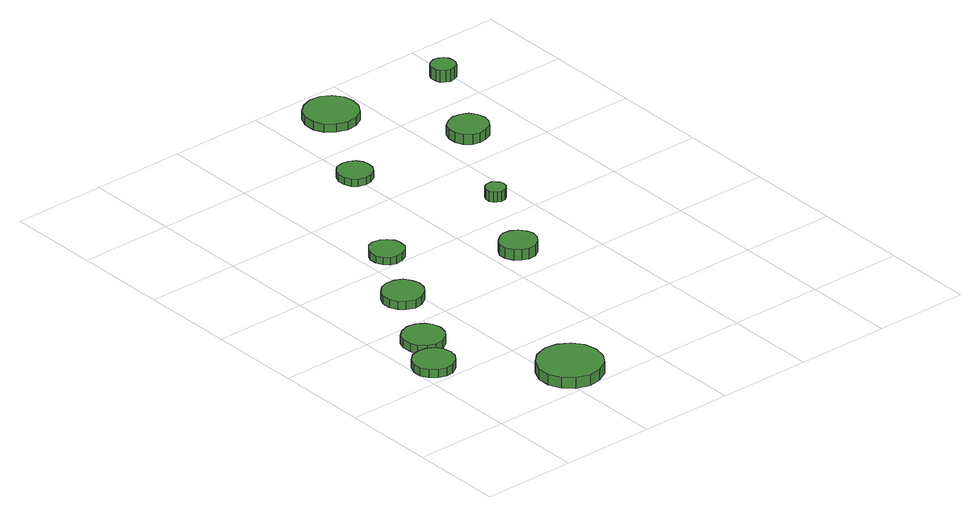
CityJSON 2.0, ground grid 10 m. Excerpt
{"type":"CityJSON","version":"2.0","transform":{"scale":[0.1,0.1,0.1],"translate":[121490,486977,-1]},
"CityObjects":{
"tree1":{"type":"SolitaryVegetationObject","attributes":{"function":"something"},"geometry":[{"type":"MultiSurface","lod":"1","boundaries":[[[0,1,2,3,4,5,6,7,8,9,10,11,12,13,14]],[[15,16,17,18,19,20,21,22,23,24,25,26,27,28,29]],[[0,29,28,1]],[[1,28,27,2]],[[2,27,26,3]],[[3,26,25,4]],[[4,25,24,5]],[[5,24,23,6]],[[6,23,22,7]],[[7,22,21,8]],[[8,21,20,9]],[[9,20,19,10]],[[10,19,18,11]],[[11,18,17,12]],[[12,17,16,13]],[[13,16,15,14]],[[14,15,29,0]]]}]},
"tree2":{"type":"SolitaryVegetationObject","attributes":{"function":"something"},"geometry":[{"type":"MultiSurface","lod":"1","boundaries":[[[30,31,32,33,34,35,36,37,38,39,40,41,42,43,44]],[[45,46,47,48,49,50,51,52,53,54,55,56,57,58,59]],[[30,59,58,31]],[[31,58,57,32]],[[32,57,56,33]],[[33,56,55,34]],[[34,55,54,35]],[[35,54,53,36]],[[36,53,52,37]],[[37,52,51,38]],[[38,51,50,39]],[[39,50,49,40]],[[40,49,48,41]],[[41,48,47,42]],[[42,47,46,43]],[[43,46,45,44]],[[44,45,59,30]]]}]},
"tree3":{"type":"SolitaryVegetationObject","attributes":{"function":"something"},"geometry":[{"type":"MultiSurface","lod":"1","boundaries":[[[60,61,62,63,64,65,66,67,68,69,70,71,72,73,74]],[[75,76,77,78,79,80,81,82,83,84,85,86,87,88,89]],[[60,89,88,61]],[[61,88,87,62]],[[62,87,86,63]],[[63,86,85,64]],[[64,85,84,65]],[[65,84,83,66]],[[66,83,82,67]],[[67,82,81,68]],[[68,81,80,69]],[[69,80,79,70]],[[70,79,78,71]],[[71,78,77,72]],[[72,77,76,73]],[[73,76,75,74]],[[74,75,89,60]]]}]},
"tree4":{"type":"SolitaryVegetationObject","attributes":{"function":"something"},"geometry":[{"type":"MultiSurface","lod":"1","boundaries":[[[90,91,92,93,94,95,96,97,98,99,100,101,102,103,104]],[[105,106,107,108,109,110,111,112,113,114,115,116,117,118,119]],[[90,119,118,91]],[[91,118,117,92]],[[92,117,116,93]],[[93,116,115,94]],[[94,115,114,95]],[[95,114,113,96]],[[96,113,112,97]],[[97,112,111,98]],[[98,111,110,99]],[[99,110,109,100]],[[100,109,108,101]],[[101,108,107,102]],[[102,107,106,103]],[[103,106,105,104]],[[104,105,119,90]]]}]},
"tree5":{"type":"SolitaryVegetationObject","attributes":{"function":"something"},"geometry":[{"type":"MultiSurface","lod":"1","boundaries":[[[120,121,122,123,124,125,126,127,128,129,130,131,132,133,134]],[[135,136,137,138,139,140,141,142,143,144,145,146,147,148,149]],[[120,149,148,121]],[[121,148,147,122]],[[122,147,146,123]],[[123,146,145,124]],[[124,145,144,125]],[[125,144,143,126]],[[126,143,142,127]],[[127,142,141,128]],[[128,141,140,129]],[[129,140,139,130]],[[130,139,138,131]],[[131,138,137,132]],[[132,137,136,133]],[[133,136,135,134]],[[134,135,149,120]]]}]},
"tree6":{"type":"SolitaryVegetationObject","attributes":{"function":"something"},"geometry":[{"type":"MultiSurface","lod":"1","boundaries":[[[150,151,152,153,154,155,156,157,158,159,160,161,162,163,164]],[[165,166,167,168,169,170,171,172,173,174,175,176,177,178,179]],[[150,179,178,151]],[[151,178,177,152]],[[152,177,176,153]],[[153,176,175,154]],[[154,175,174,155]],[[155,174,173,156]],[[156,173,172,157]],[[157,172,171,158]],[[158,171,170,159]],[[159,170,169,160]],[[160,169,168,161]],[[161,168,167,162]],[[162,167,166,163]],[[163,166,165,164]],[[164,165,179,150]]]}]},
"tree7":{"type":"SolitaryVegetationObject","attributes":{"function":"something"},"geometry":[{"type":"MultiSurface","lod":"1","boundaries":[[[180,181,182,183,184,185,186,187,188,189,190,191,192,193,194]],[[195,196,197,198,199,200,201,202,203,204,205,206,207,208,209]],[[180,209,208,181]],[[181,208,207,182]],[[182,207,206,183]],[[183,206,205,184]],[[184,205,204,185]],[[185,204,203,186]],[[186,203,202,187]],[[187,202,201,188]],[[188,201,200,189]],[[189,200,199,190]],[[190,199,198,191]],[[191,198,197,192]],[[192,197,196,193]],[[193,196,195,194]],[[194,195,209,180]]]}]},
"tree8":{"type":"SolitaryVegetationObject","attributes":{"function":"something"},"geometry":[{"type":"MultiSurface","lod":"1","boundaries":[[[210,211,212,213,214,215,216,217,218,219,220,221,222,223,224]],[[225,226,227,228,229,230,231,232,233,234,235,236,237,238,239]],[[210,239,238,211]],[[211,238,237,212]],[[212,237,236,213]],[[213,236,235,214]],[[214,235,234,215]],[[215,234,233,216]],[[216,233,232,217]],[[217,232,231,218]],[[218,231,230,219]],[[219,230,229,220]],[[220,229,228,221]],[[221,228,227,222]],[[222,227,226,223]],[[223,226,225,224]],[[224,225,239,210]]]}]},
"tree9":{"type":"SolitaryVegetationObject","attributes":{"function":"something"},"geometry":[{"type":"MultiSurface","lod":"1","boundaries":[[[240,241,242,243,244,245,246,247,248,249,250,251,252,253,254]],[[255,256,257,258,259,260,261,262,263,264,265,266,267,268,269]],[[240,269,268,241]],[[241,268,267,242]],[[242,267,266,243]],[[243,266,265,244]],[[244,265,264,245]],[[245,264,263,246]],[[246,263,262,247]],[[247,262,261,248]],[[248,261,260,249]],[[249,260,259,250]],[[250,259,258,251]],[[251,258,257,252]],[[252,257,256,253]],[[253,256,255,254]],[[254,255,269,240]]]}]},
"tree10":{"type":"SolitaryVegetationObject","attributes":{"function":"something"},"geometry":[{"type":"MultiSurface","lod":"1","boundaries":[[[270,271,272,273,274,275,276,277,278,279,280,281,282,283,284]],[[285,286,287,288,289,290,291,292,293,294,295,296,297,298,299]],[[270,299,298,271]],[[271,298,297,272]],[[272,297,296,273]],[[273,296,295,274]],[[274,295,294,275]],[[275,294,293,276]],[[276,293,292,277]],[[277,292,291,278]],[[278,291,290,279]],[[279,290,289,280]],[[280,289,288,281]],[[281,288,287,282]],[[282,287,286,283]],[[283,286,285,284]],[[284,285,299,270]]]}]},
"tree11":{"type":"SolitaryVegetationObject","attributes":{"function":"something"},"geometry":[{"type":"MultiSurface","lod":"1","boundaries":[[[300,301,302,303,304,305,306,307,308,309,310,311,312,313,314]],[[315,316,317,318,319,320,321,322,323,324,325,326,327,328,329]],[[300,329,328,301]],[[301,328,327,302]],[[302,327,326,303]],[[303,326,325,304]],[[304,325,324,305]],[[305,324,323,306]],[[306,323,322,307]],[[307,322,321,308]],[[308,321,320,309]],[[309,320,319,310]],[[310,319,318,311]],[[311,318,317,312]],[[312,317,316,313]],[[313,316,315,314]],[[314,315,329,300]]]}]}
},
"vertices":[
[44,126,15],[42,135,15],[37,142,15],[29,146,15],[20,147,15],[12,145,15],[5,139,15],[1,130,15],[1,121,15],[5,113,15],[12,107,15],[20,104,15],[29,105,15],[37,110,15],[42,117,15],[42,117,6],[37,110,6],[29,105,6],[20,104,6],[12,107,6],[5,113,6],[1,121,6],[1,130,6],[5,139,6],[12,145,6],[20,147,6],[29,146,6],[37,142,6],[42,135,6],[44,126,6],
[67,168,15],[65,177,15],[60,184,15],[52,189,15],[43,190,15],[34,187,15],[27,181,15],[24,173,15],[24,163,15],[27,155,15],[34,149,15],[43,146,15],[52,147,15],[60,152,15],[65,159,15],[65,159,6],[60,152,6],[52,147,6],[43,146,6],[34,149,6],[27,155,6],[24,163,6],[24,173,6],[27,181,6],[34,187,6],[43,190,6],[52,189,6],[60,184,6],[65,177,6],[67,168,6],
[151,34,18],[148,48,18],[140,59,18],[128,66,18],[114,68,18],[100,63,18],[90,54,18],[84,41,18],[84,27,18],[90,14,18],[100,5,18],[114,0,18],[128,2,18],[140,9,18],[148,20,18],[148,20,6],[140,9,6],[128,2,6],[114,0,6],[100,5,6],[90,14,6],[84,27,6],[84,41,6],[90,54,6],[100,63,6],[114,68,6],[128,66,6],[140,59,6],[148,48,6],[151,34,6],
[107,246,15],[105,254,15],[100,262,15],[92,266,15],[83,267,15],[74,264,15],[68,258,15],[64,250,15],[64,241,15],[68,233,15],[74,227,15],[83,224,15],[92,225,15],[100,230,15],[105,237,15],[105,237,6],[100,230,6],[92,225,6],[83,224,6],[74,227,6],[68,233,6],[64,241,6],[64,250,6],[68,258,6],[74,264,6],[83,267,6],[92,266,6],[100,262,6],[105,254,6],[107,246,6],
[145,319,14],[144,326,14],[139,332,14],[133,336,14],[125,337,14],[118,335,14],[113,329,14],[110,323,14],[110,315,14],[113,308,14],[118,303,14],[125,301,14],[133,302,14],[139,305,14],[144,311,14],[144,311,6],[139,305,6],[133,302,6],[125,301,6],[118,303,6],[113,308,6],[110,315,6],[110,323,6],[113,329,6],[118,335,6],[125,337,6],[133,336,6],[139,332,6],[144,326,6],[145,319,6],
[250,244,18],[248,251,18],[243,258,18],[236,262,18],[228,263,18],[221,260,18],[215,255,18],[211,248,18],[211,240,18],[215,232,18],[221,227,18],[228,224,18],[236,225,18],[243,229,18],[248,236,18],[248,236,6],[243,229,6],[236,225,6],[228,224,6],[221,227,6],[215,232,6],[211,240,6],[211,248,6],[215,255,6],[221,260,6],[228,263,6],[236,262,6],[243,258,6],[248,251,6],[250,244,6],
[220,454,14],[219,461,14],[215,467,14],[208,471,14],[201,472,14],[193,470,14],[188,465,14],[185,458,14],[185,450,14],[188,443,14],[193,438,14],[201,436,14],[208,437,14],[215,441,14],[219,447,14],[219,447,6],[215,441,6],[208,437,6],[201,436,6],[193,438,6],[188,443,6],[185,450,6],[185,458,6],[188,465,6],[193,470,6],[201,472,6],[208,471,6],[215,467,6],[219,461,6],[220,454,6],
[292,337,17],[291,341,17],[288,344,17],[285,347,17],[280,347,17],[276,346,17],[273,343,17],[271,339,17],[271,334,17],[273,331,17],[276,328,17],[280,326,17],[285,327,17],[288,329,17],[291,332,17],[291,332,6],[288,329,6],[285,327,6],[280,326,6],[276,328,6],[273,331,6],[271,334,6],[271,339,6],[273,343,6],[276,346,6],[280,347,6],[285,347,6],[288,344,6],[291,341,6],[292,337,6],
[287,556,15],[285,567,15],[278,577,15],[268,583,15],[256,584,15],[245,580,15],[236,573,15],[231,562,15],[231,550,15],[236,539,15],[245,532,15],[256,528,15],[268,529,15],[278,535,15],[285,545,15],[285,545,6],[278,535,6],[268,529,6],[256,528,6],[245,532,6],[236,539,6],[231,550,6],[231,562,6],[236,573,6],[245,580,6],[256,584,6],[268,583,6],[278,577,6],[285,567,6],[287,556,6],
[361,446,17],[359,455,17],[354,462,17],[346,466,17],[338,467,17],[330,464,17],[323,459,17],[320,451,17],[320,442,17],[323,434,17],[330,428,17],[338,426,17],[346,427,17],[354,431,17],[359,438,17],[359,438,6],[354,431,6],[346,427,6],[338,426,6],[330,428,6],[323,434,6],[320,442,6],[320,451,6],[323,459,6],[330,464,6],[338,467,6],[346,466,6],[354,462,6],[359,455,6],[361,446,6],
[405,545,21],[404,550,21],[401,555,21],[396,557,21],[391,558,21],[386,556,21],[382,553,21],[380,548,21],[380,542,21],[382,537,21],[386,534,21],[391,532,21],[396,533,21],[401,535,21],[404,540,21],[404,540,8],[401,535,8],[396,533,8],[391,532,8],[386,534,8],[382,537,8],[380,542,8],[380,548,8],[382,553,8],[386,556,8],[391,558,8],[396,557,8],[401,555,8],[404,550,8],[405,545,8]
]}
